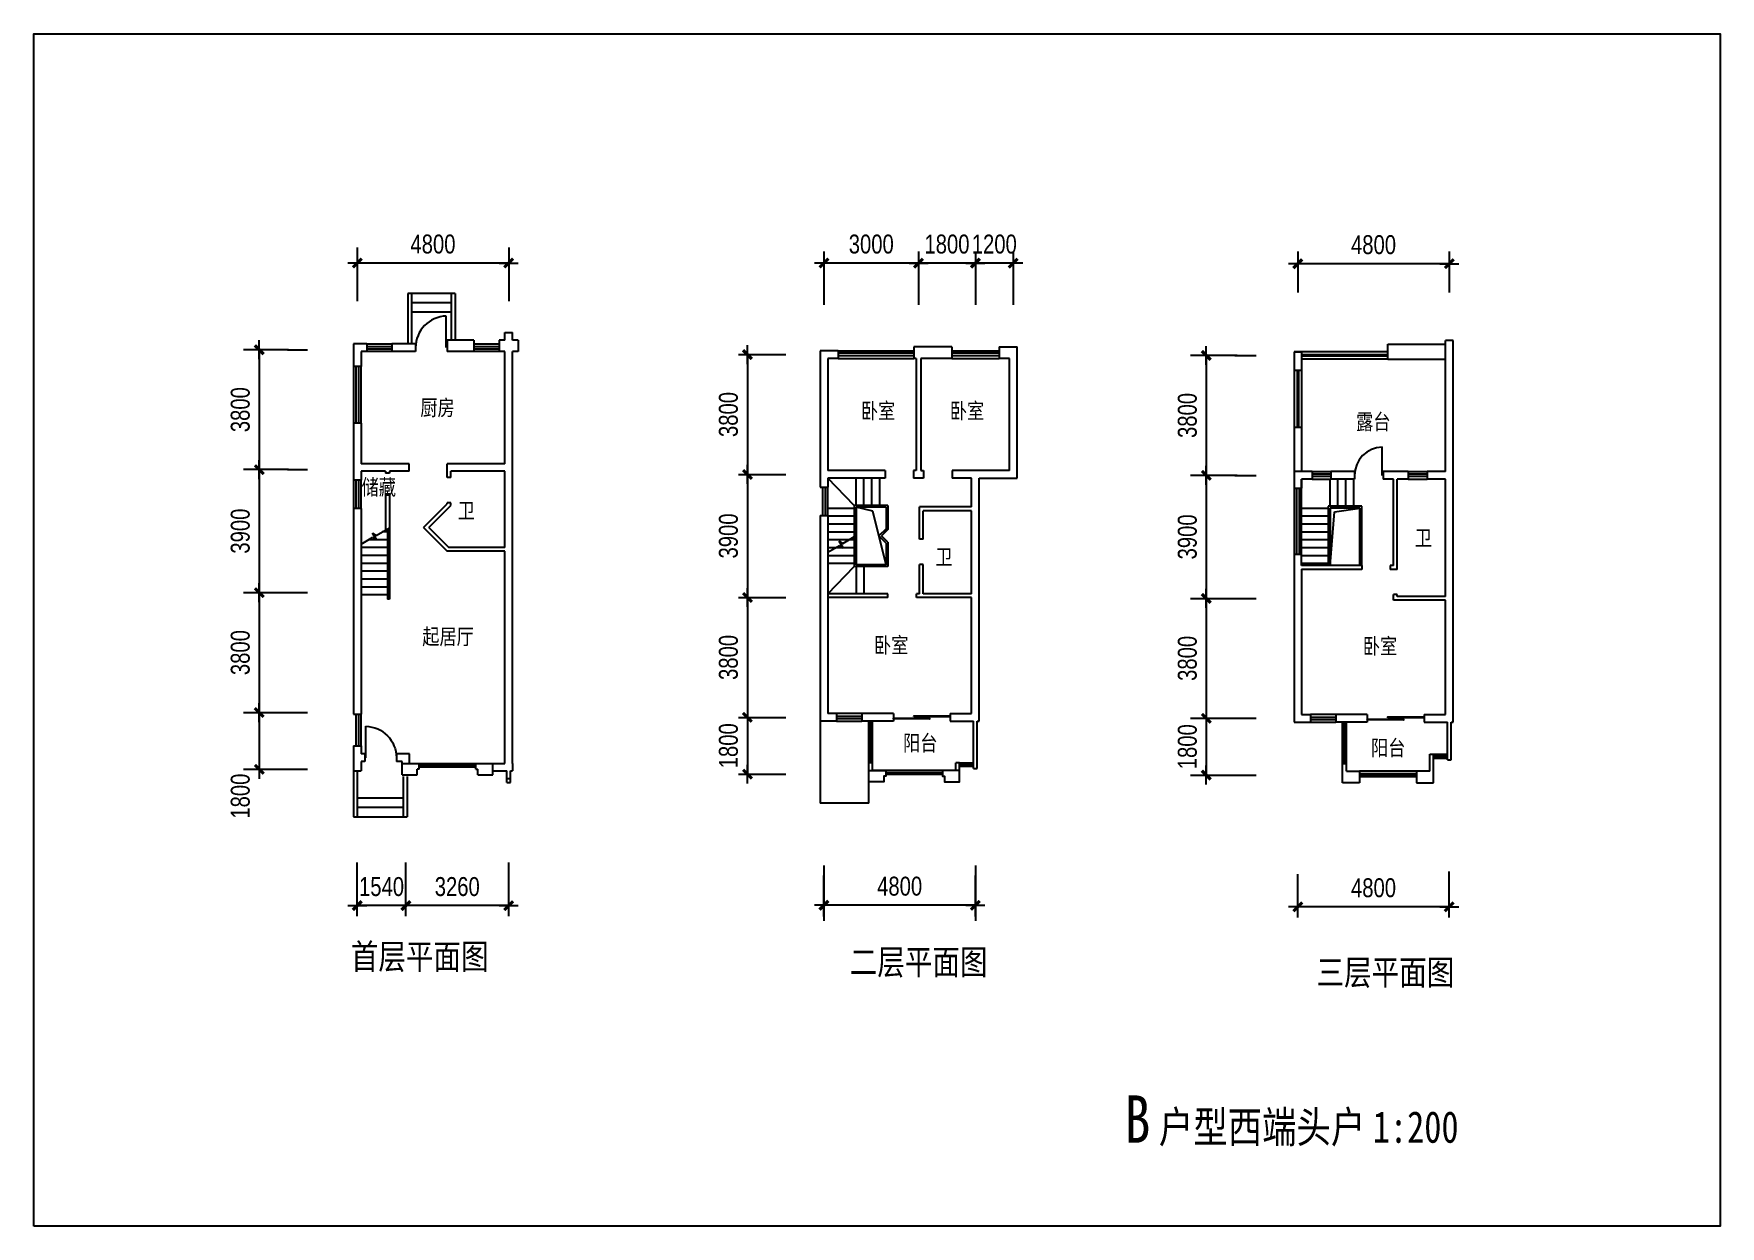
# Model space of a CAD drawing. Extents: x 44538 to 169108, y -31409 to 78060.
# Drawn here: x 44538 to 97998, y -30510 to 7290 of the extents above; entities that cross this region are included whole.
import ezdxf

# ---------------------------------------------------------------- set-up
doc = ezdxf.new("R2010")
doc.units = 0
doc.header["$LTSCALE"] = 1000
doc.header["$MEASUREMENT"] = 0
doc.header["$PDMODE"] = 2
doc.layers.get('0').update_dxf_attribs({"linetype": 'CONTINUOUS'})
doc.layers.get('DEFPOINTS').update_dxf_attribs({"linetype": 'CONTINUOUS'})
for name, color, linetype in [('AXIS', 3, 'CONTINUOUS'), ('PLN-TEXT', 7, 'CONTINUOUS'), ('PUB_TEXT', 7, 'CONTINUOUS'), ('PUB_TITLE', 4, 'CONTINUOUS'), ('ROOF', 4, 'CONTINUOUS'), ('STAIR', 4, 'CONTINUOUS'), ('WALL', 255, 'CONTINUOUS'), ('WINDOW', 2, 'CONTINUOUS')]:
    doc.layers.add(name, color=color, linetype=linetype)
doc.styles.add('-宋体', font='SimSun.ttf', dxfattribs={"width": 0.8})
doc.styles.add('_HZTXT', font='SimSun.ttf')
doc.styles.add('DIM_FONT', font='rt.shx', dxfattribs={"width": 0.8, "bigfont": 'jd.shx'})
doc.dimstyles.new('AXIS200', dxfattribs={"dimscale": 2, "dimtxt": 300, "dimasz": 1, "dimexe": 250, "dimexo": 300, "dimgap": 150, "dimtad": 1, "dimdec": 0, "dimzin": 0, "dimtxsty": 'DIM_FONT', "dimblk": '_DIMX', "dimblk1": '_DIMX', "dimblk2": '_DIMX', "dimcen": 0.09, "dimdle": 30, "dimse1": 1, "dimse2": 1, "dimclrd": 256, "dimclre": 256, "dimclrt": 7, "dimazin": 3, "dimtfac": 1, "dimtdec": 0, "dimtix": 1, "dimtmove": 0, "dimatfit": 3, "dimtolj": 1, "dimtzin": 0})
doc.dimstyles.new('DIMN200', dxfattribs={"dimscale": 2, "dimtxt": 300, "dimasz": 1, "dimexe": 250, "dimexo": 300, "dimgap": 150, "dimtad": 1, "dimdec": 0, "dimzin": 0, "dimtxsty": 'DIM_FONT', "dimblk": '_DIMX', "dimblk1": '_DIMX', "dimblk2": '_DIMX', "dimcen": 0.09, "dimdle": 30, "dimclrd": 256, "dimclre": 256, "dimclrt": 7, "dimazin": 3, "dimtfac": 1, "dimtdec": 0, "dimtix": 1, "dimtmove": 0, "dimatfit": 3, "dimtolj": 1, "dimtzin": 0})

# ---------------------------------------------------------------- blocks, each defined once
blk = doc.blocks.new('M_B15SGY')
at = {"linetype": 'CONTINUOUS'}
for p, q in [((-0.5, 0.5), (0.5, 0.5)), ((0.5, 0.167), (-0.5, 0.167)), ((0.5, -0.167), (-0.5, -0.167))]:
    blk.add_line(p, q, dxfattribs=at)
blk = doc.blocks.new('_DIMX')
blk.add_line((-150, 0), (150, 0))
at = {"const_width": 50}
blk.add_lwpolyline([(-70, -70), (70, 70)], dxfattribs=at)
blk = doc.blocks.new('*D4')
at = {"linetype": 'BYBLOCK'}
blk.add_line((81707, -7610), (81707, -11506), dxfattribs=at)
at = {"layer": 'DEFPOINTS', "color": 0, "linetype": 'BYBLOCK'}
for p in [(83283, -7608), (81707, -11508), (83283, -11508)]:
    blk.add_point(p, dxfattribs=at)
at = {"linetype": 'BYBLOCK', "xscale": 2, "yscale": 2, "zscale": 2}
for p, rotation in [((81707, -7608), 90), ((81707, -11508), 270)]:
    blk.add_blockref('_DIMX', p, dxfattribs=dict(at, rotation=rotation))
at = {"color": 7, "linetype": 'BYBLOCK', "insert": (81107, -9558), "char_height": 600, "attachment_point": 5, "rotation": 90, "style": 'DIM_FONT'}
blk.add_mtext('\\A1;3900', dxfattribs=at)
blk = doc.blocks.new('*D5')
at = {"linetype": 'BYBLOCK'}
blk.add_line((89405, -21282), (84609, -21282), dxfattribs=at)
at = {"layer": 'DEFPOINTS', "color": 0, "linetype": 'BYBLOCK'}
for p in [(84607, -15158), (89407, -15158), (84607, -21282)]:
    blk.add_point(p, dxfattribs=at)
at = {"linetype": 'BYBLOCK', "xscale": 2, "yscale": 2, "zscale": 2, "rotation": 180}
blk.add_blockref('_DIMX', (84607, -21282), dxfattribs=at)
at = {"linetype": 'BYBLOCK', "xscale": 2, "yscale": 2, "zscale": 2}
blk.add_blockref('_DIMX', (89407, -21282), dxfattribs=at)
at = {"color": 7, "linetype": 'BYBLOCK', "insert": (87007, -20682), "char_height": 600, "attachment_point": 5, "style": 'DIM_FONT'}
blk.add_mtext('\\A1;4800', dxfattribs=at)
blk = doc.blocks.new('*D6')
at = {"linetype": 'BYBLOCK'}
for p, q in [((81707, -15306), (81707, -15304)), ((81707, -15308), (81707, -17108)), ((81707, -17110), (81707, -17112))]:
    blk.add_line(p, q, dxfattribs=at)
at = {"layer": 'DEFPOINTS', "color": 0, "linetype": 'BYBLOCK'}
for p in [(83283, -15308), (81707, -17108), (83283, -17108)]:
    blk.add_point(p, dxfattribs=at)
at = {"linetype": 'BYBLOCK', "xscale": 2, "yscale": 2, "zscale": 2}
for p, rotation in [((81707, -15308), 270), ((81707, -17108), 90)]:
    blk.add_blockref('_DIMX', p, dxfattribs=dict(at, rotation=rotation))
at = {"color": 7, "linetype": 'BYBLOCK', "insert": (81107, -16208), "char_height": 600, "attachment_point": 5, "rotation": 90, "style": 'DIM_FONT'}
blk.add_mtext('\\A1;1800', dxfattribs=at)
blk = doc.blocks.new('*D7')
at = {"linetype": 'BYBLOCK'}
blk.add_line((81707, -11510), (81707, -15306), dxfattribs=at)
at = {"layer": 'DEFPOINTS', "color": 0, "linetype": 'BYBLOCK'}
for p in [(83283, -11508), (81707, -15308), (83283, -15308)]:
    blk.add_point(p, dxfattribs=at)
at = {"linetype": 'BYBLOCK', "xscale": 2, "yscale": 2, "zscale": 2}
for p, rotation in [((81707, -11508), 90), ((81707, -15308), 270)]:
    blk.add_blockref('_DIMX', p, dxfattribs=dict(at, rotation=rotation))
at = {"color": 7, "linetype": 'BYBLOCK', "insert": (81107, -13408), "char_height": 600, "attachment_point": 5, "rotation": 90, "style": 'DIM_FONT'}
blk.add_mtext('\\A1;3800', dxfattribs=at)
blk = doc.blocks.new('M_A14NPV')
for points in [[(0.18, 0.178), (0.177, 0.16), (-0.617, 0.16), (-0.617, 0.181)], [(0.632, 0.226), (0.629, 0.208), (-0.164, 0.208), (-0.164, 0.229)]]:
    blk.add_lwpolyline(points, close=True)
blk = doc.blocks.new('*D8')
at = {"linetype": 'BYBLOCK'}
blk.add_line((89405, -898), (84609, -898), dxfattribs=at)
at = {"layer": 'DEFPOINTS', "color": 0, "linetype": 'BYBLOCK'}
for p in [(84607, -898), (84607, -6498), (89407, -6498)]:
    blk.add_point(p, dxfattribs=at)
at = {"linetype": 'BYBLOCK', "xscale": 2, "yscale": 2, "zscale": 2, "rotation": 180}
blk.add_blockref('_DIMX', (84607, -898), dxfattribs=at)
at = {"linetype": 'BYBLOCK', "xscale": 2, "yscale": 2, "zscale": 2}
blk.add_blockref('_DIMX', (89407, -898), dxfattribs=at)
at = {"color": 7, "linetype": 'BYBLOCK', "insert": (87007, -298), "char_height": 600, "attachment_point": 5, "style": 'DIM_FONT'}
blk.add_mtext('\\A1;4800', dxfattribs=at)
blk = doc.blocks.new('*D9')
at = {"linetype": 'BYBLOCK'}
for p, q in [((82683, -3808), (81207, -3808)), ((81707, -3810), (81707, -7606)), ((82683, -7608), (81207, -7608))]:
    blk.add_line(p, q, dxfattribs=at)
at = {"layer": 'DEFPOINTS', "color": 0, "linetype": 'BYBLOCK'}
for p in [(83283, -3808), (81707, -7608), (83283, -7608)]:
    blk.add_point(p, dxfattribs=at)
at = {"linetype": 'BYBLOCK', "xscale": 2, "yscale": 2, "zscale": 2}
for p, rotation in [((81707, -3808), 90), ((81707, -7608), 270)]:
    blk.add_blockref('_DIMX', p, dxfattribs=dict(at, rotation=rotation))
at = {"color": 7, "linetype": 'BYBLOCK', "insert": (81107, -5708), "char_height": 600, "attachment_point": 5, "rotation": 90, "style": 'DIM_FONT'}
blk.add_mtext('\\A1;3800', dxfattribs=at)
blk = doc.blocks.new('M_A2ZXL')
blk.add_line((-0.472, 0), (-0.472, -1))
blk.add_arc((-0.5, 0), 1, 271.6231, 0)
blk = doc.blocks.new('*D10')
at = {"linetype": 'BYBLOCK'}
for p, q in [((52613, -3625), (51187, -3625)), ((51687, -3627), (51687, -7423)), ((52613, -7425), (51187, -7425))]:
    blk.add_line(p, q, dxfattribs=at)
at = {"layer": 'DEFPOINTS', "color": 0, "linetype": 'BYBLOCK'}
for p in [(53213, -3625), (51687, -7425), (53213, -7425)]:
    blk.add_point(p, dxfattribs=at)
at = {"linetype": 'BYBLOCK', "xscale": 2, "yscale": 2, "zscale": 2}
for p, rotation in [((51687, -3625), 90), ((51687, -7425), 270)]:
    blk.add_blockref('_DIMX', p, dxfattribs=dict(at, rotation=rotation))
at = {"color": 7, "linetype": 'BYBLOCK', "insert": (51087, -5525), "char_height": 600, "attachment_point": 5, "rotation": 90, "style": 'DIM_FONT'}
blk.add_mtext('\\A1;3800', dxfattribs=at)
blk = doc.blocks.new('*D11')
at = {"linetype": 'BYBLOCK'}
for p, q in [((54791, -21245), (54789, -21245)), ((56333, -21245), (54793, -21245)), ((56335, -21245), (56337, -21245))]:
    blk.add_line(p, q, dxfattribs=at)
at = {"layer": 'DEFPOINTS', "color": 0, "linetype": 'BYBLOCK'}
for p in [(54793, -14845), (56333, -14845), (54793, -21245)]:
    blk.add_point(p, dxfattribs=at)
at = {"linetype": 'BYBLOCK', "xscale": 2, "yscale": 2, "zscale": 2}
blk.add_blockref('_DIMX', (54793, -21245), dxfattribs=at)
at = {"linetype": 'BYBLOCK', "xscale": 2, "yscale": 2, "zscale": 2, "rotation": 180}
blk.add_blockref('_DIMX', (56333, -21245), dxfattribs=at)
at = {"color": 7, "linetype": 'BYBLOCK', "insert": (55563, -20645), "char_height": 600, "attachment_point": 5, "style": 'DIM_FONT'}
blk.add_mtext('\\A1;1540', dxfattribs=at)
blk = doc.blocks.new('*D12')
at = {"linetype": 'BYBLOCK'}
blk.add_line((51687, -11327), (51687, -15123), dxfattribs=at)
at = {"layer": 'DEFPOINTS', "color": 0, "linetype": 'BYBLOCK'}
for p in [(53213, -11325), (51687, -15125), (53213, -15125)]:
    blk.add_point(p, dxfattribs=at)
at = {"linetype": 'BYBLOCK', "xscale": 2, "yscale": 2, "zscale": 2}
for p, rotation in [((51687, -11325), 90), ((51687, -15125), 270)]:
    blk.add_blockref('_DIMX', p, dxfattribs=dict(at, rotation=rotation))
at = {"color": 7, "linetype": 'BYBLOCK', "insert": (51087, -13225), "char_height": 600, "attachment_point": 5, "rotation": 90, "style": 'DIM_FONT'}
blk.add_mtext('\\A1;3800', dxfattribs=at)
blk = doc.blocks.new('*D13')
at = {"linetype": 'BYBLOCK'}
blk.add_line((51687, -15127), (51687, -16923), dxfattribs=at)
at = {"layer": 'DEFPOINTS', "color": 0, "linetype": 'BYBLOCK'}
for p in [(53213, -15125), (51687, -16925), (53213, -16925)]:
    blk.add_point(p, dxfattribs=at)
at = {"linetype": 'BYBLOCK', "xscale": 2, "yscale": 2, "zscale": 2}
for p, rotation in [((51687, -15125), 90), ((51687, -16925), 270)]:
    blk.add_blockref('_DIMX', p, dxfattribs=dict(at, rotation=rotation))
at = {"color": 7, "linetype": 'BYBLOCK', "insert": (51087, -17775), "char_height": 600, "attachment_point": 5, "rotation": 90, "style": 'DIM_FONT'}
blk.add_mtext('\\A1;1800', dxfattribs=at)
blk = doc.blocks.new('*D14')
at = {"linetype": 'BYBLOCK'}
blk.add_line((51687, -7427), (51687, -11323), dxfattribs=at)
at = {"layer": 'DEFPOINTS', "color": 0, "linetype": 'BYBLOCK'}
for p in [(53213, -7425), (51687, -11325), (53213, -11325)]:
    blk.add_point(p, dxfattribs=at)
at = {"linetype": 'BYBLOCK', "xscale": 2, "yscale": 2, "zscale": 2}
for p, rotation in [((51687, -7425), 90), ((51687, -11325), 270)]:
    blk.add_blockref('_DIMX', p, dxfattribs=dict(at, rotation=rotation))
at = {"color": 7, "linetype": 'BYBLOCK', "insert": (51087, -9375), "char_height": 600, "attachment_point": 5, "rotation": 90, "style": 'DIM_FONT'}
blk.add_mtext('\\A1;3900', dxfattribs=at)
blk = doc.blocks.new('*D15')
at = {"linetype": 'BYBLOCK'}
blk.add_line((59591, -21245), (56335, -21245), dxfattribs=at)
at = {"layer": 'DEFPOINTS', "color": 0, "linetype": 'BYBLOCK'}
for p in [(56333, -14845), (59593, -14845), (56333, -21245)]:
    blk.add_point(p, dxfattribs=at)
at = {"linetype": 'BYBLOCK', "xscale": 2, "yscale": 2, "zscale": 2, "rotation": 180}
blk.add_blockref('_DIMX', (56333, -21245), dxfattribs=at)
at = {"linetype": 'BYBLOCK', "xscale": 2, "yscale": 2, "zscale": 2}
blk.add_blockref('_DIMX', (59593, -21245), dxfattribs=at)
at = {"color": 7, "linetype": 'BYBLOCK', "insert": (57963, -20645), "char_height": 600, "attachment_point": 5, "style": 'DIM_FONT'}
blk.add_mtext('\\A1;3260', dxfattribs=at)
blk = doc.blocks.new('*D16')
at = {"linetype": 'BYBLOCK'}
blk.add_line((59591, -878), (54795, -878), dxfattribs=at)
at = {"layer": 'DEFPOINTS', "color": 0, "linetype": 'BYBLOCK'}
for p in [(54793, -878), (54793, -6478), (59593, -6478)]:
    blk.add_point(p, dxfattribs=at)
at = {"linetype": 'BYBLOCK', "xscale": 2, "yscale": 2, "zscale": 2, "rotation": 180}
blk.add_blockref('_DIMX', (54793, -878), dxfattribs=at)
at = {"linetype": 'BYBLOCK', "xscale": 2, "yscale": 2, "zscale": 2}
blk.add_blockref('_DIMX', (59593, -878), dxfattribs=at)
at = {"color": 7, "linetype": 'BYBLOCK', "insert": (57193, -278), "char_height": 600, "attachment_point": 5, "style": 'DIM_FONT'}
blk.add_mtext('\\A1;4800', dxfattribs=at)
blk = doc.blocks.new('*D38')
at = {"linetype": 'BYBLOCK'}
blk.add_line((67160, -11480), (67160, -15276), dxfattribs=at)
at = {"layer": 'DEFPOINTS', "color": 0, "linetype": 'BYBLOCK'}
for p in [(69560, -11478), (67160, -15278), (69560, -15278)]:
    blk.add_point(p, dxfattribs=at)
at = {"linetype": 'BYBLOCK', "xscale": 2, "yscale": 2, "zscale": 2}
for p, rotation in [((67160, -11478), 90), ((67160, -15278), 270)]:
    blk.add_blockref('_DIMX', p, dxfattribs=dict(at, rotation=rotation))
at = {"color": 7, "linetype": 'BYBLOCK', "insert": (66560, -13378), "char_height": 600, "attachment_point": 5, "rotation": 90, "style": 'DIM_FONT'}
blk.add_mtext('\\A1;3800', dxfattribs=at)
blk = doc.blocks.new('*D39')
at = {"linetype": 'BYBLOCK'}
for p, q in [((69586, -19972), (69586, -21732)), ((74386, -19972), (74386, -21732)), ((74384, -21232), (69588, -21232))]:
    blk.add_line(p, q, dxfattribs=at)
at = {"layer": 'DEFPOINTS', "color": 0, "linetype": 'BYBLOCK'}
for p in [(69586, -19372), (74386, -19372), (69586, -21232)]:
    blk.add_point(p, dxfattribs=at)
at = {"linetype": 'BYBLOCK', "xscale": 2, "yscale": 2, "zscale": 2, "rotation": 180}
blk.add_blockref('_DIMX', (69586, -21232), dxfattribs=at)
at = {"linetype": 'BYBLOCK', "xscale": 2, "yscale": 2, "zscale": 2}
blk.add_blockref('_DIMX', (74386, -21232), dxfattribs=at)
at = {"color": 7, "linetype": 'BYBLOCK', "insert": (71986, -20632), "char_height": 600, "attachment_point": 5, "style": 'DIM_FONT'}
blk.add_mtext('\\A1;4800', dxfattribs=at)
blk = doc.blocks.new('*D40')
at = {"linetype": 'BYBLOCK'}
for p, q in [((67160, -15276), (67160, -15274)), ((67160, -15278), (67160, -17078)), ((67160, -17080), (67160, -17082))]:
    blk.add_line(p, q, dxfattribs=at)
at = {"layer": 'DEFPOINTS', "color": 0, "linetype": 'BYBLOCK'}
for p in [(69560, -15278), (67160, -17078), (69560, -17078)]:
    blk.add_point(p, dxfattribs=at)
at = {"linetype": 'BYBLOCK', "xscale": 2, "yscale": 2, "zscale": 2}
for p, rotation in [((67160, -15278), 270), ((67160, -17078), 90)]:
    blk.add_blockref('_DIMX', p, dxfattribs=dict(at, rotation=rotation))
at = {"color": 7, "linetype": 'BYBLOCK', "insert": (66560, -16178), "char_height": 600, "attachment_point": 5, "rotation": 90, "style": 'DIM_FONT'}
blk.add_mtext('\\A1;1800', dxfattribs=at)
blk = doc.blocks.new('*D41')
at = {"linetype": 'BYBLOCK'}
for p, q in [((72584, -879), (72582, -879)), ((74386, -879), (72586, -879)), ((74388, -879), (74390, -879))]:
    blk.add_line(p, q, dxfattribs=at)
at = {"layer": 'DEFPOINTS', "color": 0, "linetype": 'BYBLOCK'}
for p in [(72586, -879), (72586, -6479), (74386, -6479)]:
    blk.add_point(p, dxfattribs=at)
at = {"linetype": 'BYBLOCK', "xscale": 2, "yscale": 2, "zscale": 2}
blk.add_blockref('_DIMX', (72586, -879), dxfattribs=at)
at = {"linetype": 'BYBLOCK', "xscale": 2, "yscale": 2, "zscale": 2, "rotation": 180}
blk.add_blockref('_DIMX', (74386, -879), dxfattribs=at)
at = {"color": 7, "linetype": 'BYBLOCK', "insert": (73486, -279), "char_height": 600, "attachment_point": 5, "style": 'DIM_FONT'}
blk.add_mtext('\\A1;1800', dxfattribs=at)
blk = doc.blocks.new('*D42')
at = {"linetype": 'BYBLOCK'}
blk.add_line((67160, -3780), (67160, -7576), dxfattribs=at)
at = {"layer": 'DEFPOINTS', "color": 0, "linetype": 'BYBLOCK'}
for p in [(69560, -3778), (67160, -7578), (69560, -7578)]:
    blk.add_point(p, dxfattribs=at)
at = {"linetype": 'BYBLOCK', "xscale": 2, "yscale": 2, "zscale": 2}
for p, rotation in [((67160, -3778), 90), ((67160, -7578), 270)]:
    blk.add_blockref('_DIMX', p, dxfattribs=dict(at, rotation=rotation))
at = {"color": 7, "linetype": 'BYBLOCK', "insert": (66560, -5678), "char_height": 600, "attachment_point": 5, "rotation": 90, "style": 'DIM_FONT'}
blk.add_mtext('\\A1;3800', dxfattribs=at)
blk = doc.blocks.new('*D43')
at = {"linetype": 'BYBLOCK'}
blk.add_line((67160, -7580), (67160, -11476), dxfattribs=at)
at = {"layer": 'DEFPOINTS', "color": 0, "linetype": 'BYBLOCK'}
for p in [(69560, -7578), (67160, -11478), (69560, -11478)]:
    blk.add_point(p, dxfattribs=at)
at = {"linetype": 'BYBLOCK', "xscale": 2, "yscale": 2, "zscale": 2}
for p, rotation in [((67160, -7578), 90), ((67160, -11478), 270)]:
    blk.add_blockref('_DIMX', p, dxfattribs=dict(at, rotation=rotation))
at = {"color": 7, "linetype": 'BYBLOCK', "insert": (66560, -9528), "char_height": 600, "attachment_point": 5, "rotation": 90, "style": 'DIM_FONT'}
blk.add_mtext('\\A1;3900', dxfattribs=at)
blk = doc.blocks.new('*D44')
at = {"linetype": 'BYBLOCK'}
blk.add_line((72584, -879), (69588, -879), dxfattribs=at)
at = {"layer": 'DEFPOINTS', "color": 0, "linetype": 'BYBLOCK'}
for p in [(69586, -879), (69586, -6479), (72586, -6479)]:
    blk.add_point(p, dxfattribs=at)
at = {"linetype": 'BYBLOCK', "xscale": 2, "yscale": 2, "zscale": 2, "rotation": 180}
blk.add_blockref('_DIMX', (69586, -879), dxfattribs=at)
at = {"linetype": 'BYBLOCK', "xscale": 2, "yscale": 2, "zscale": 2}
blk.add_blockref('_DIMX', (72586, -879), dxfattribs=at)
at = {"color": 7, "linetype": 'BYBLOCK', "insert": (71086, -279), "char_height": 600, "attachment_point": 5, "style": 'DIM_FONT'}
blk.add_mtext('\\A1;3000', dxfattribs=at)
blk = doc.blocks.new('*D45')
at = {"linetype": 'BYBLOCK'}
for p, q in [((74384, -879), (74382, -879)), ((75586, -879), (74386, -879)), ((75588, -879), (75590, -879))]:
    blk.add_line(p, q, dxfattribs=at)
at = {"layer": 'DEFPOINTS', "color": 0, "linetype": 'BYBLOCK'}
for p in [(74386, -879), (74386, -6479), (75586, -6479)]:
    blk.add_point(p, dxfattribs=at)
at = {"linetype": 'BYBLOCK', "xscale": 2, "yscale": 2, "zscale": 2}
blk.add_blockref('_DIMX', (74386, -879), dxfattribs=at)
at = {"linetype": 'BYBLOCK', "xscale": 2, "yscale": 2, "zscale": 2, "rotation": 180}
blk.add_blockref('_DIMX', (75586, -879), dxfattribs=at)
at = {"color": 7, "linetype": 'BYBLOCK', "insert": (74986, -279), "char_height": 600, "attachment_point": 5, "style": 'DIM_FONT'}
blk.add_mtext('\\A1;1200', dxfattribs=at)

msp = doc.modelspace()

# ---------------------------------------------------------------- linework, layer by layer
at = {"layer": 'AXIS'}
for p, q in [((54793.3, 512.2), (54793.3, -1187.8)), ((59593.3, 512.2), (59593.3, -1187.8)), ((69585.8, 392), (69585.8, -1308)), ((72585.8, 392), (72585.8, -1308)), ((74385.8, 392), (74385.8, -1308)), ((75585.8, 392), (75585.8, -1308)), ((84607.5, 388.6), (84607.5, -911.4)), ((89407.5, 388.6), (89407.5, -911.4)), ((52587.2, -2726.3), (53212.9, -2726.3)), ((66873.8, -2879.3), (68373.8, -2879.3)), ((82607.5, -2909.1), (83282.7, -2909.1)), ((52587.2, -6526.3), (53212.9, -6526.3)), ((66873.8, -6679.3), (68373.8, -6679.3)), ((82607.5, -6709.1), (83282.7, -6709.1)), ((51187.2, -10426.3), (53212.9, -10426.3)), ((66873.8, -10579.3), (68373.8, -10579.3)), ((81207.5, -10609.1), (83282.7, -10609.1)), ((51187.2, -14226.3), (53212.9, -14226.3)), ((66873.8, -14379.3), (68373.8, -14379.3)), ((81207.5, -14409.1), (83282.7, -14409.1)), ((51187.2, -16026.3), (53212.9, -16026.3)), ((66873.8, -16179.3), (68373.8, -16179.3)), ((81207.5, -16209.1), (83282.7, -16209.1)), ((54793.3, -20682.6), (54793.3, -18982.6)), ((56333.3, -20682.6), (56333.3, -18982.6)), ((59593.3, -20682.6), (59593.3, -18982.6)), ((69585.8, -20692.7), (69585.8, -19392.7)), ((74385.8, -20692.7), (74385.8, -19392.7)), ((84607.5, -20728), (84607.5, -19352.5)), ((89407.5, -20728), (89407.5, -19269))]:
    msp.add_line(p, q, dxfattribs=at)
at = {"layer": 'PLN-TEXT'}
msp.add_line((70035.8, -2759.3), (72435.8, -2759.3), dxfattribs=at)
at = {"layer": 'PUB_TEXT'}
for p, q in [((74445.8, -14499.3), (74505.8, -14499.3)), ((89467.5, -14529.1), (89527.5, -14529.1)), ((59713.3, -15839.1), (59713.3, -16079.1)), ((59653.3, -16079.1), (59713.3, -16079.1))]:
    msp.add_line(p, q, dxfattribs=at)
at = {"layer": 'PUB_TITLE'}
msp.add_lwpolyline([(44538, -30509.9), (44538, 7290.1), (97998, 7290.1), (97998, -30509.9)], close=True, dxfattribs=at)
at = {"layer": 'ROOF'}
for p, q in [((87457.5, -2549.1), (89287.6, -2549.1)), ((87457.5, -3029.1), (87457.5, -2549.1)), ((84487.5, -2789.1), (84487.5, -6589.1)), ((87457.5, -2789.1), (84487.5, -2789.1)), ((84487.5, -2789.1), (84727.5, -2789.1)), ((84727.5, -2789.1), (84727.5, -6589.1)), ((87457.5, -2884.1), (84727.5, -2884.1)), ((87457.5, -2934.1), (84727.5, -2934.1)), ((87457.5, -3029.1), (84727.5, -3029.1)), ((87457.5, -3029.1), (89287.6, -3029.1)), ((84727.5, -3389.1), (84487.5, -3389.1)), ((84582.5, -3389.1), (84582.5, -5189.1)), ((84632.5, -3389.1), (84632.5, -5189.1)), ((84727.5, -5189.1), (84487.5, -5189.1))]:
    msp.add_line(p, q, dxfattribs=at)
at = {"layer": 'STAIR'}
for p, q in [((56393.3, -939.1), (56393.3, -2539.1)), ((57893.3, -939.1), (56393.3, -939.1)), ((56513.3, -939.1), (56513.3, -2539.1)), ((57773.3, -939.1), (57773.3, -2419.1)), ((57893.3, -939.1), (57893.3, -2419.1)), ((57773.3, -1239.1), (56513.3, -1239.1)), ((57773.3, -1539.1), (56513.3, -1539.1)), ((70545.8, -7659.3), (69705.8, -6799.3)), ((70605.8, -7659.3), (70605.8, -6799.3)), ((70855.8, -7659.3), (70855.8, -6799.3)), ((71105.8, -7659.3), (71105.8, -6799.3)), ((71355.8, -7659.3), (71355.8, -6799.3)), ((85627.5, -7689.1), (85627.5, -6829.1)), ((85877.5, -7689.1), (85877.5, -6829.1)), ((86127.5, -7689.1), (86127.5, -6829.1)), ((86377.5, -7689.1), (86377.5, -6829.1)), ((70545.8, -7754.3), (69705.8, -7754.3)), ((70545.8, -8004.3), (69705.8, -8004.3)), ((70545.8, -7659.3), (70545.8, -9599.3)), ((71615.8, -7659.3), (70545.8, -7659.3)), ((70605.8, -7719.3), (70605.8, -9539.3)), ((71136.9, -7839.4), (70605.8, -7719.3)), ((71555.8, -7719.3), (70605.8, -7719.3)), ((71555.8, -9539.3), (71136.9, -7839.4)), ((71555.8, -7719.3), (71555.8, -8404.4)), ((71615.8, -7659.3), (71615.8, -8429.3)), ((85567.5, -7754.1), (84727.5, -7754.1)), ((85567.5, -8004.1), (84727.5, -8004.1)), ((85567.5, -7689.1), (85567.5, -9569.1)), ((86637.5, -7689.1), (85567.5, -7689.1)), ((85627.5, -7749.1), (85627.5, -9569.1)), ((86577.5, -7749.1), (85627.5, -7749.1)), ((85628.3, -9569.1), (85765.4, -7869.2)), ((85765.4, -7869.2), (86577.5, -7749.1)), ((86577.5, -9569.1), (86577.5, -7749.1)), ((86637.5, -9569.1), (86637.5, -7689.1)), ((55398.4, -8746.1), (55278.1, -8538.5)), ((55278.1, -8538.5), (55390.2, -8612.2)), ((55390.2, -8612.2), (55813.3, -8367)), ((55753.3, -8499.1), (55585.4, -8499.1)), ((55753.3, -8401.8), (55753.3, -10634.1)), ((55813.3, -8367), (55813.3, -10634.1)), ((70545.8, -8254.3), (69705.8, -8254.3)), ((70545.8, -8504.3), (69705.8, -8504.3)), ((71555.8, -8404.4), (71331, -8629.3)), ((71615.8, -8429.3), (71415.8, -8629.3)), ((85567.5, -8254.1), (84727.5, -8254.1)), ((85567.5, -8504.1), (84727.5, -8504.1)), ((54913.3, -8888.6), (55286.3, -8672.4)), ((55753.3, -8999.1), (54913.3, -8999.1)), ((55753.3, -8749.1), (55154, -8749.1)), ((55286.3, -8672.4), (55398.4, -8746.1)), ((70545.8, -8754.3), (69705.8, -8754.3)), ((69705.8, -9143.8), (70078.9, -8927.6)), ((70545.8, -9004.3), (69705.8, -9004.3)), ((70191, -9001.3), (70070.7, -8793.7)), ((70070.7, -8793.7), (70182.7, -8867.4)), ((70078.9, -8927.6), (70191, -9001.3)), ((70182.7, -8867.4), (70555.8, -8651.2)), ((71555.8, -8854.1), (71331, -8629.3)), ((71615.8, -8829.3), (71415.8, -8629.3)), ((71555.8, -8854.1), (71555.8, -9539.3)), ((71615.8, -8829.3), (71615.8, -9599.3)), ((85567.5, -8754.1), (84727.5, -8754.1)), ((85567.5, -9004.1), (84727.5, -9004.1)), ((55753.3, -9249.1), (54913.3, -9249.1)), ((55753.3, -9499.1), (54913.3, -9499.1)), ((70545.8, -9254.3), (69705.8, -9254.3)), ((70545.8, -9504.3), (69705.8, -9504.3)), ((69705.8, -10459.3), (70545.8, -9599.3)), ((71615.8, -9599.3), (70545.8, -9599.3)), ((71555.8, -9539.3), (70605.8, -9539.3)), ((70605.8, -9599.3), (70605.8, -10459.3)), ((70855.8, -9599.3), (70855.8, -10459.3)), ((85567.5, -9254.1), (84727.5, -9254.1)), ((85567.5, -9504.1), (84727.5, -9504.1)), ((55753.3, -9749.1), (54913.3, -9749.1)), ((55753.3, -9999.1), (54913.3, -9999.1)), ((55753.3, -10249.1), (54913.3, -10249.1)), ((55753.3, -10499.1), (54913.3, -10499.1)), ((55813.3, -10634.1), (55753.3, -10634.1)), ((54673.3, -16079.1), (54673.3, -17529.1)), ((54793.3, -16079.1), (54793.3, -17529.1)), ((56253.3, -16249.1), (56253.3, -17529.1)), ((56373.3, -16249.1), (56373.3, -17529.1)), ((54793.3, -16929.1), (56253.3, -16929.1)), ((54673.3, -17529.1), (56373.3, -17529.1)), ((54793.3, -17229.1), (56253.3, -17229.1))]:
    msp.add_line(p, q, dxfattribs=at)
at = {"layer": 'WALL'}
for p, q in [((54673.3, -2539.1), (54673.3, -3259.1)), ((55093.3, -2539.1), (54673.3, -2539.1)), ((55093.3, -2539.1), (55093.3, -2779.1)), ((55093.3, -2539.1), (55093.3, -2779.1)), ((55893.3, -2539.1), (55893.3, -2779.1)), ((56643.3, -2539.1), (55893.3, -2539.1)), ((56643.3, -2539.1), (56643.3, -2779.1)), ((57643.3, -2419.1), (57643.3, -2779.1)), ((58493.3, -2419.1), (57643.3, -2419.1)), ((58493.3, -2419.1), (58493.3, -2779.1)), ((59293.3, -2419.1), (59293.3, -2779.1)), ((59473.3, -2419.1), (59293.3, -2419.1)), ((59473.3, -2419.1), (59473.3, -2179.1)), ((59473.3, -2179.1), (59713.3, -2179.1)), ((59713.3, -2419.1), (59713.3, -2179.1)), ((59893.3, -2419.1), (59713.3, -2419.1)), ((59893.3, -2419.1), (59893.3, -2779.1)), ((73635.8, -2639.3), (72435.8, -2639.3)), ((72435.8, -2639.3), (72435.8, -2999.3)), ((73635.8, -2639.3), (73635.8, -2999.3)), ((75135.8, -2639.3), (75705.8, -2639.3)), ((75135.8, -2639.3), (75135.8, -2999.3)), ((75705.8, -6799.3), (75705.8, -2639.3)), ((89287.6, -6586.9), (89287.6, -2429.1)), ((89527.4, -2429.1), (89287.6, -2429.1)), ((89527.5, -10669.1), (89527.4, -2429.1)), ((55093.3, -2779.1), (54913.3, -2779.1)), ((54913.3, -2779.1), (54913.3, -3259.1)), ((56643.3, -2779.1), (55893.3, -2779.1)), ((58493.3, -2779.1), (57643.3, -2779.1)), ((59473.3, -2779.1), (59293.3, -2779.1)), ((59473.3, -6339.1), (59473.3, -2779.1)), ((59713.3, -6339.1), (59713.3, -2779.1)), ((59893.3, -2779.1), (59713.3, -2779.1)), ((69465.8, -2759.3), (69465.8, -7079.3)), ((70035.8, -2759.3), (69465.8, -2759.3)), ((69705.8, -2999.3), (69705.8, -6559.3)), ((70035.8, -2999.3), (69705.8, -2999.3)), ((70035.8, -2759.3), (70035.8, -2999.3)), ((72435.8, -2759.3), (72435.8, -2999.3)), ((72510.8, -2999.3), (72435.8, -2999.3)), ((72510.8, -2999.3), (72435.8, -2999.3)), ((72510.8, -2999.3), (72510.8, -6559.3)), ((72660.8, -2999.3), (72660.8, -6559.3)), ((73635.8, -2999.3), (72660.8, -2999.3)), ((75465.8, -2999.3), (75135.8, -2999.3)), ((75465.8, -6559.3), (75465.8, -2999.3)), ((54913.3, -3259.1), (54673.3, -3259.1)), ((54673.3, -5059.1), (54673.3, -6859.1)), ((54913.3, -5059.1), (54673.3, -5059.1)), ((54913.3, -5059.1), (54913.3, -6339.1)), ((56443.3, -6339.1), (54913.3, -6339.1)), ((56443.3, -6579.1), (56443.3, -6339.1)), ((59473.3, -6339.1), (57643.3, -6339.1)), ((57643.3, -6779.1), (57643.3, -6339.1)), ((59713.3, -9109.6), (59713.3, -6339.1)), ((54913.3, -6859.1), (54673.3, -6859.1)), ((55693.3, -6579.1), (54913.3, -6579.1)), ((54913.3, -6579.1), (54913.3, -6859.1)), ((55693.3, -6579.1), (55693.3, -6639.1)), ((55813.3, -6639.1), (55693.3, -6639.1)), ((55813.3, -6579.1), (55813.3, -6639.1)), ((56443.3, -6579.1), (55813.3, -6579.1)), ((57763.3, -6779.1), (57643.3, -6779.1)), ((59473.3, -6579.1), (57763.3, -6579.1)), ((57763.3, -6779.1), (57763.3, -6579.1)), ((59473.3, -8989.6), (59473.3, -6579.1)), ((71525.8, -6559.3), (69705.8, -6559.3)), ((69705.8, -6799.3), (69705.8, -7079.3)), ((71525.8, -6799.3), (69705.8, -6799.3)), ((71525.8, -6559.3), (71525.8, -6799.3)), ((72425.8, -6559.3), (72425.8, -6799.3)), ((72510.8, -6559.3), (72425.8, -6559.3)), ((72745.8, -6799.3), (72425.8, -6799.3)), ((72660.8, -6559.3), (72745.8, -6559.3)), ((72745.8, -6559.3), (72745.8, -6799.3)), ((75465.8, -6559.3), (73645.8, -6559.3)), ((73645.8, -6559.3), (73645.8, -6799.3)), ((74265.8, -6799.3), (73645.8, -6799.3)), ((74265.8, -7709.3), (74265.8, -6799.3)), ((74505.8, -6799.3), (75705.8, -6799.3)), ((74505.8, -7709.3), (74505.8, -6799.3)), ((85057.5, -6589.1), (84487.5, -6589.1)), ((84487.5, -6589.1), (84487.5, -7109.1)), ((84727.5, -9569.1), (84727.5, -6829.1)), ((84727.5, -6829.1), (84727.5, -7109.1)), ((85057.5, -6829.1), (84727.5, -6829.1)), ((85057.5, -6589.1), (85057.5, -6829.1)), ((85657.5, -6589.1), (85657.5, -6829.1)), ((86407.5, -6589.1), (85657.5, -6589.1)), ((86407.5, -6829.1), (85657.5, -6829.1)), ((86407.5, -6589.1), (86407.5, -6829.1)), ((87307.5, -6589.1), (87307.5, -6829.1)), ((88107.5, -6589.1), (87307.5, -6589.1)), ((87637.5, -6829.1), (87307.5, -6829.1)), ((87637.5, -9569.1), (87637.5, -6829.1)), ((87757.5, -9689.1), (87757.5, -6829.1)), ((88107.5, -6829.1), (87757.5, -6829.1)), ((88107.5, -6589.1), (88107.5, -6829.1)), ((89287.5, -6589.1), (88707.5, -6589.1)), ((88707.5, -6589.1), (88707.5, -6829.1)), ((89287.5, -6829.1), (88707.5, -6829.1)), ((89287.5, -10549.1), (89287.5, -6829.1)), ((55813.3, -7339.1), (55693.3, -7339.1)), ((55693.3, -7339.1), (55693.3, -8436.6)), ((55813.3, -7339.1), (55813.3, -8367)), ((69465.8, -7079.3), (69705.8, -7079.3)), ((84487.5, -7109.1), (84727.5, -7109.1)), ((54673.3, -7759.1), (54673.3, -14279.1)), ((54913.3, -7759.1), (54673.3, -7759.1)), ((54913.3, -7759.1), (54913.3, -14279.1)), ((56893, -8359.3), (57643.3, -7609.1)), ((57062.7, -8359.3), (57763.3, -7658.8)), ((57763.3, -7579.1), (57643.3, -7579.1)), ((57643.3, -7609.1), (57643.3, -7579.1)), ((57763.3, -7658.8), (57763.3, -7579.1)), ((69465.8, -7979.3), (69465.8, -14499.3)), ((69465.8, -7979.3), (69705.8, -7979.3)), ((69705.8, -7979.3), (69705.8, -14259.3)), ((74265.8, -7709.3), (72615.8, -7709.3)), ((72615.8, -8729.3), (72615.8, -7709.3)), ((74265.8, -7829.3), (72735.8, -7829.3)), ((72735.8, -8729.3), (72735.8, -7829.3)), ((74265.8, -10459.3), (74265.8, -7829.3)), ((74505.8, -14499.3), (74505.8, -7709.3)), ((56893, -8359.3), (57643.3, -9109.6)), ((57062.7, -8359.3), (57693, -8989.6)), ((59473.3, -8989.6), (57693, -8989.6)), ((72735.8, -8729.3), (72615.8, -8729.3)), ((59473.3, -9109.6), (57643.3, -9109.6)), ((59473.3, -15839.1), (59473.3, -9109.6)), ((59713.3, -15839.1), (59713.3, -9109.6)), ((72735.8, -9529.3), (72615.8, -9529.3)), ((72615.8, -10459.3), (72615.8, -9529.3)), ((72735.8, -10459.3), (72735.8, -9529.3)), ((84487.5, -9209.1), (84487.5, -14529.1)), ((84487.5, -9209.1), (84727.5, -9209.1)), ((84727.5, -9559.1), (84727.5, -9209.1)), ((86637.5, -9569.1), (84727.5, -9569.1)), ((86637.5, -9569.1), (86637.5, -9689.1)), ((87537.5, -9569.1), (87537.5, -9689.1)), ((87637.5, -9569.1), (87537.5, -9569.1)), ((84727.5, -9679.1), (84727.5, -14289.1)), ((86637.5, -9689.1), (84727.5, -9689.1)), ((87757.5, -9689.1), (87537.5, -9689.1)), ((71615.8, -10459.3), (69705.8, -10459.3)), ((71615.8, -10579.3), (69705.8, -10579.3)), ((71615.8, -10579.3), (71615.8, -10459.3)), ((72615.8, -10459.3), (72515.8, -10459.3)), ((72515.8, -10579.3), (72515.8, -10459.3)), ((74265.8, -10579.3), (72515.8, -10579.3)), ((74265.8, -10459.3), (72735.8, -10459.3)), ((74265.8, -14259.3), (74265.8, -10579.3)), ((87637.5, -10669.1), (87637.5, -10489.1)), ((87757.5, -10489.1), (87637.5, -10489.1)), ((89287.5, -10669.1), (87637.5, -10669.1)), ((87757.5, -10549.1), (87757.5, -10489.1)), ((89287.5, -10549.1), (87757.5, -10549.1)), ((89287.5, -14289.1), (89287.5, -10669.1)), ((89527.5, -14529.1), (89527.5, -10669.1)), ((54673.3, -14279.1), (54913.3, -14279.1)), ((69985.8, -14259.3), (69705.8, -14259.3)), ((69985.8, -14259.3), (69985.8, -14499.3)), ((71785.8, -14259.3), (70785.8, -14259.3)), ((70785.8, -14259.3), (70785.8, -14499.3)), ((71785.8, -14259.3), (71785.8, -14499.3)), ((73585.8, -14259.3), (74265.8, -14259.3)), ((73585.8, -14259.3), (73585.8, -14499.3)), ((84727.5, -14289.1), (85006.9, -14289.1)), ((85006.9, -14289.1), (85006.9, -14529.1)), ((86807.5, -14289.1), (85807.5, -14289.1)), ((85807.5, -14289.1), (85807.5, -14529.1)), ((86807.5, -14289.1), (86807.5, -14529.1)), ((88607.5, -14289.1), (89287.5, -14289.1)), ((88607.5, -14289.1), (88607.5, -14529.1)), ((69985.8, -14499.3), (69465.8, -14499.3)), ((71785.8, -14499.3), (70785.8, -14499.3)), ((73585.8, -14499.3), (74325.8, -14499.3)), ((74325.8, -15999.3), (74325.8, -14499.3)), ((74445.8, -15999.3), (74445.8, -14499.3)), ((84487.5, -14529.1), (85006.9, -14529.1)), ((86807.5, -14529.1), (85807.5, -14529.1)), ((88607.5, -14529.1), (89347.5, -14529.1)), ((89347.5, -15729.1), (89347.5, -14529.1)), ((89467.5, -15729.1), (89467.5, -14529.1)), ((54673.3, -15279.1), (54913.3, -15279.1)), ((54673.3, -15279.1), (54673.3, -16079.1)), ((54913.3, -15279.1), (54913.3, -15539.1)), ((55033.3, -15539.1), (54913.3, -15539.1)), ((55033.3, -15539.1), (54913.3, -15539.1)), ((55033.3, -15779.1), (54913.3, -15779.1)), ((54913.3, -15779.1), (54913.3, -16079.1)), ((55033.3, -15779.1), (54913.3, -15779.1)), ((54913.3, -15779.1), (54913.3, -16079.1)), ((55033.3, -15539.1), (55033.3, -15779.1)), ((55033.3, -15539.1), (55033.3, -15779.1)), ((56033.3, -15539.1), (56033.3, -15779.1)), ((56453.3, -15539.1), (56033.3, -15539.1)), ((56213.3, -15779.1), (56033.3, -15779.1)), ((56213.3, -16199.1), (56213.3, -15779.1)), ((56213.3, -15839.1), (56753.3, -15839.1)), ((56453.3, -15839.1), (56453.3, -15539.1)), ((56753.3, -16019.1), (56693.3, -16019.1)), ((56693.3, -16199.1), (56693.3, -16019.1)), ((56753.3, -16019.1), (56753.3, -15839.1)), ((58553.3, -15839.1), (59473.3, -15839.1)), ((58553.3, -16019.1), (58553.3, -15839.1)), ((58553.3, -16019.1), (58613.3, -16019.1)), ((58613.3, -16199.1), (58613.3, -16019.1)), ((59093.3, -16199.1), (59093.3, -15839.1)), ((73765.8, -16059.3), (73765.8, -15819.3)), ((73885.8, -15819.3), (73765.8, -15819.3)), ((73885.8, -16059.3), (73885.8, -15819.3)), ((74325.8, -15999.3), (74445.8, -15999.3)), ((89347.5, -15729.1), (89467.5, -15729.1)), ((54673.3, -16079.1), (54913.3, -16079.1)), ((56213.3, -16199.1), (56693.3, -16199.1)), ((58613.3, -16199.1), (59093.3, -16199.1)), ((59093.3, -16079.1), (59533.3, -16079.1)), ((59533.3, -16439.1), (59533.3, -16079.1)), ((59533.3, -16319.1), (59653.3, -16319.1)), ((59533.3, -16439.1), (59653.3, -16439.1)), ((59653.3, -16439.1), (59653.3, -16079.1)), ((59653.3, -16079.1), (59653.3, -16079.1))]:
    msp.add_line(p, q, dxfattribs=at)
for points in [[(71545.8, -16059.3), (71545.8, -16239.3), (71485.8, -16239.3), (71485.8, -16419.3), (71005.8, -16419.3), (71005.8, -16059.3)], [(73345.8, -16059.3), (73345.8, -16239.3), (73405.8, -16239.3), (73405.8, -16419.3), (73885.8, -16419.3), (73885.8, -16059.3)]]:
    msp.add_lwpolyline(points, close=True, dxfattribs=at)
at = {"layer": 'WINDOW'}
for p, q in [((55093.3, -2539.1), (55893.3, -2539.1)), ((58493.3, -2539.1), (59293.3, -2539.1)), ((73635.8, -2759.3), (75135.8, -2759.3)), ((54673.3, -3259.1), (54673.3, -5059.1)), ((54673.3, -6859.1), (54673.3, -7759.1)), ((85057.5, -6589.1), (85657.5, -6589.1)), ((88107.5, -6589.1), (88707.5, -6589.1)), ((84487.5, -7109.1), (84487.5, -9209.1)), ((69465.8, -14499.3), (69465.8, -17099.3)), ((69985.8, -14499.3), (70785.8, -14499.3)), ((71005.8, -17099.3), (71005.8, -14499.3)), ((71045.8, -15819.3), (71045.8, -14499.3)), ((71085.8, -15819.3), (71085.8, -14499.3)), ((71125.8, -16059.3), (71125.8, -14499.3)), ((85006.9, -14529.1), (85807.5, -14529.1)), ((86027.5, -15849.1), (86027.5, -14529.1)), ((86067.5, -15849.1), (86067.5, -14529.1)), ((86107.5, -15849.1), (86107.5, -14529.1)), ((86147.5, -16089.1), (86147.5, -14529.1)), ((71125.8, -15819.3), (71005.8, -15819.3)), ((73885.8, -15819.3), (74325.8, -15819.3)), ((74325.8, -15859.3), (73885.8, -15859.3)), ((74325.8, -15899.3), (73885.8, -15899.3)), ((74325.8, -15939.3), (73885.8, -15939.3)), ((86147.5, -15849.1), (86027.5, -15849.1)), ((86027.5, -16449.1), (86027.5, -15849.1)), ((88787.5, -15549.1), (89347.5, -15549.1)), ((88787.5, -16089.1), (88787.5, -15549.1)), ((88907.5, -16449.1), (88907.5, -15549.1)), ((88907.5, -15589.1), (89347.5, -15589.1)), ((88907.5, -15629.1), (89347.5, -15629.1)), ((88907.5, -15669.1), (89347.5, -15669.1)), ((73345.8, -16059.3), (71125.8, -16059.3)), ((73345.8, -16139.3), (71545.8, -16139.3)), ((73345.8, -16189.3), (71545.8, -16189.3)), ((86567.5, -16449.1), (86027.5, -16449.1)), ((86147.5, -16089.1), (86567.5, -16089.1)), ((88367.5, -16089.1), (86567.5, -16089.1)), ((86567.5, -16089.1), (86567.5, -16269.1)), ((88367.5, -16169.1), (86567.5, -16169.1)), ((88367.5, -16219.1), (86567.5, -16219.1)), ((88367.5, -16269.1), (86567.5, -16269.1)), ((86567.5, -16269.1), (86567.5, -16269.1)), ((86567.5, -16269.1), (86567.5, -16449.1)), ((88787.5, -16089.1), (88367.5, -16089.1)), ((88367.5, -16089.1), (88367.5, -16269.1)), ((88367.5, -16269.1), (88367.5, -16269.1)), ((88367.5, -16269.1), (88367.5, -16449.1)), ((88367.5, -16449.1), (88907.5, -16449.1)), ((70307.2, -17099.3), (69465.8, -17099.3)), ((71005.8, -17099.3), (69585.8, -17099.3))]:
    msp.add_line(p, q, dxfattribs=at)

# ---------------------------------------------------------------- block references
for name, p, xscale, yscale, zscale in [('M_A2ZXL', (57143.3, -2659.1), -1000, -1000, 1000), ('M_B15SGY', (55493.3, -2659.1), -800, -240.0000000000073, 800), ('M_B15SGY', (55303.8, -2659.1), -421, -240.0000000000073, 421), ('M_B15SGY', (58893.3, -2659.1), -800, -239.9999999999927, 800), ('M_B15SGY', (71235.8, -2879.3), 2400, -239.9999999999854, 2400), ('M_B15SGY', (74385.8, -2879.3), 1500, -239.9999999999345, 1500), ('M_A2ZXL', (86857.5, -6709.1), -900, -900, 900), ('M_B15SGY', (85357.5, -6709.1), 600, -239.9999999999854, 600), ('M_B15SGY', (88407.5, -6709.1), 600, -240.0000000000218, 600), ('M_B15SGY', (57653.3, -15929.1), 1800, 180, 1800)]:
    msp.add_blockref(name, p, dxfattribs=dict(at, xscale=xscale, yscale=yscale, zscale=zscale))
for name, p, xscale, yscale, zscale, rotation in [('M_B15SGY', (54793.3, -4159.1), 1800, -240, 1800, 90), ('M_B15SGY', (54793.3, -7309.1), 900, -240, 900, 90), ('M_B15SGY', (69585.8, -7529.3), 900, -240, 900, 90), ('M_B15SGY', (84607.5, -8159.1), 2100, -239.9999999999854, 2100, 90), ('M_B15SGY', (54793.3, -14779.1), 1000, -240, 1000, 90), ('M_B15SGY', (70385.8, -14379.3), 800, -240, 800, 180), ('M_A14NPV', (72696.4, -14103.6), 1440, 1440, 1440, 180), ('M_B15SGY', (85407.5, -14409.1), 800, -240, 800, 180), ('M_A14NPV', (87718, -14133.4), 1440, 1440, 1440, 180), ('M_A2ZXL', (55533.3, -15659.1), -1000, 1000, 1000, 180)]:
    msp.add_blockref(name, p, dxfattribs=dict(at, xscale=xscale, yscale=yscale, zscale=zscale, rotation=rotation))

# ---------------------------------------------------------------- texts
at = {"layer": 'PLN-TEXT', "width": 0.8}
for s, height, style, p in [('厨房', 500, '_HZTXT', (56792, -4812.7)), ('卧室', 500, '_HZTXT', (70755.9, -4911.2)), ('卧室', 500, '_HZTXT', (73576.4, -4911.2)), ('露台', 500, '_HZTXT', (86455.3, -5258.4)), ('储藏', 500, '_HZTXT', (54929.2, -7330.1)), ('卫', 500, '_HZTXT', (57978.2, -8074.9)), ('卫', 500, '_HZTXT', (88315.7, -8939.7)), ('卫', 500, '_HZTXT', (73116.8, -9544.6)), ('起居厅', 500, '_HZTXT', (56853, -12068.7)), ('卧室', 500, '_HZTXT', (71171.7, -12339.7)), ('卧室', 500, '_HZTXT', (86667.2, -12369.5)), ('阳台', 500, '_HZTXT', (72094.2, -15440.5)), ('阳台', 500, '_HZTXT', (86925.5, -15595.7)), ('首层平面图  ', 800, '-宋体', (54589.2, -22360.9)), ('二层平面图  ', 800, '-宋体', (70406, -22534.5)), ('三层平面图  ', 800, '-宋体', (85201.5, -22862.4))]:
    msp.add_text(s, height=height, dxfattribs=dict(at, style=style)).set_placement(p)
at = {"layer": 'PUB_TEXT', "width": 0.8}
for s, height, style, p in [('B', 1500, '-宋体', (79117, -27862.3)), ('户型西端头户', 1000, '_HZTXT', (80201, -27862.3)), ('1:200', 1000, '_HZTXT', (86982.8, -27862.3))]:
    msp.add_text(s, height=height, dxfattribs=dict(at, style=style)).set_placement(p)

# ---------------------------------------------------------------- dimensions: what is measured, and where the dimension line sits
at = {"layer": 'AXIS'}
for base, p1, p2, angle, picture, middle in [((54793.3, 20.9), (59593.3, -5579.1), (54793.3, -5579.1), 180, '*D16', (57193.3, 620.9)), ((69585.8, 19.3), (72585.8, -5580.7), (69585.8, -5580.7), 180, '*D44', (71085.8, 619.3)), ((72585.8, 19.3), (74385.8, -5580.7), (72585.8, -5580.7), 180, '*D41', (73485.8, 619.3)), ((74385.8, 19.3), (75585.8, -5580.7), (74385.8, -5580.7), 180, '*D45', (74985.8, 619.3)), ((51687.2, -10426.3), (53212.9, -6526.3), (53212.9, -10426.3), 90, '*D14', (51087.2, -8476.3)), ((67160.5, -10579.3), (69560.5, -6679.3), (69560.5, -10579.3), 90, '*D43', (66560.5, -8629.3)), ((81707.5, -10609.1), (83282.7, -6709.1), (83282.7, -10609.1), 90, '*D4', (81107.5, -8659.1)), ((51687.2, -14226.3), (53212.9, -10426.3), (53212.9, -14226.3), 90, '*D12', (51087.2, -12326.3)), ((67160.5, -14379.3), (69560.5, -10579.3), (69560.5, -14379.3), 90, '*D38', (66560.5, -12479.3)), ((81707.5, -14409.1), (83282.7, -10609.1), (83282.7, -14409.1), 90, '*D7', (81107.5, -12509.1)), ((67160.5, -16179.3), (69560.5, -14379.3), (69560.5, -16179.3), 90, '*D40', (66560.5, -15279.3)), ((81707.5, -16209.1), (83282.7, -14409.1), (83282.7, -16209.1), 90, '*D6', (81107.5, -15309.1))]:
    dim = msp.add_linear_dim(base=base, p1=p1, p2=p2, angle=angle, dimstyle='AXIS200', dxfattribs=at)
    dim.commit()
    dim.dimension.update_dxf_attribs({"geometry": picture, "text_midpoint": middle, "insert": (0, 898.8)})
for p1, p2, distance, dimstyle, picture, middle in [((89407.5, -5599.2), (84607.5, -5599.2), -5600, 'AXIS200', '*D8', (87007.5, 600.8)), ((53212.9, -2726.3), (53212.9, -6526.3), -1525.7, 'DIMN200', '*D10', (51087.2, -4626.3)), ((69560.5, -2879.3), (69560.5, -6679.3), -2400, 'AXIS200', '*D42', (66560.5, -4779.3)), ((83282.7, -2909.1), (83282.7, -6709.1), -1575.2, 'DIMN200', '*D9', (81107.5, -4809.1)), ((89407.5, -14259), (84607.5, -14259), 6123.9, 'AXIS200', '*D5', (87007.5, -19782.9)), ((74385.8, -18472.9), (69585.8, -18472.9), 1860.3, 'DIMN200', '*D39', (71985.8, -19733.2))]:
    dim = msp.add_aligned_dim(p1=p1, p2=p2, distance=distance, dimstyle=dimstyle, dxfattribs=at)
    dim.commit()
    dim.dimension.update_dxf_attribs({"geometry": picture, "text_midpoint": middle, "insert": (0, 898.8)})
dim = msp.add_linear_dim(base=(51687.2, -16026.3), p1=(53212.9, -14226.3), p2=(53212.9, -16026.3), angle=90, dimstyle='AXIS200', dxfattribs=at)
dim.commit()
dim.dimension.update_dxf_attribs({"geometry": '*D13', "text_midpoint": (51087.2, -16876.4), "dimtype": 160, "insert": (0, 898.8)})
for base, p1, p2, picture, middle in [((54793.3, -20345.8), (56333.3, -13945.8), (54793.3, -13945.8), '*D11', (55563.3, -19745.8)), ((56333.3, -20345.8), (59593.3, -13945.8), (56333.3, -13945.8), '*D15', (57963.3, -19745.8))]:
    dim = msp.add_linear_dim(base=base, p1=p1, p2=p2, dimstyle='AXIS200', dxfattribs=at)
    dim.commit()
    dim.dimension.update_dxf_attribs({"geometry": picture, "text_midpoint": middle, "insert": (0, 898.8)})

doc.saveas('drawing.dxf')
